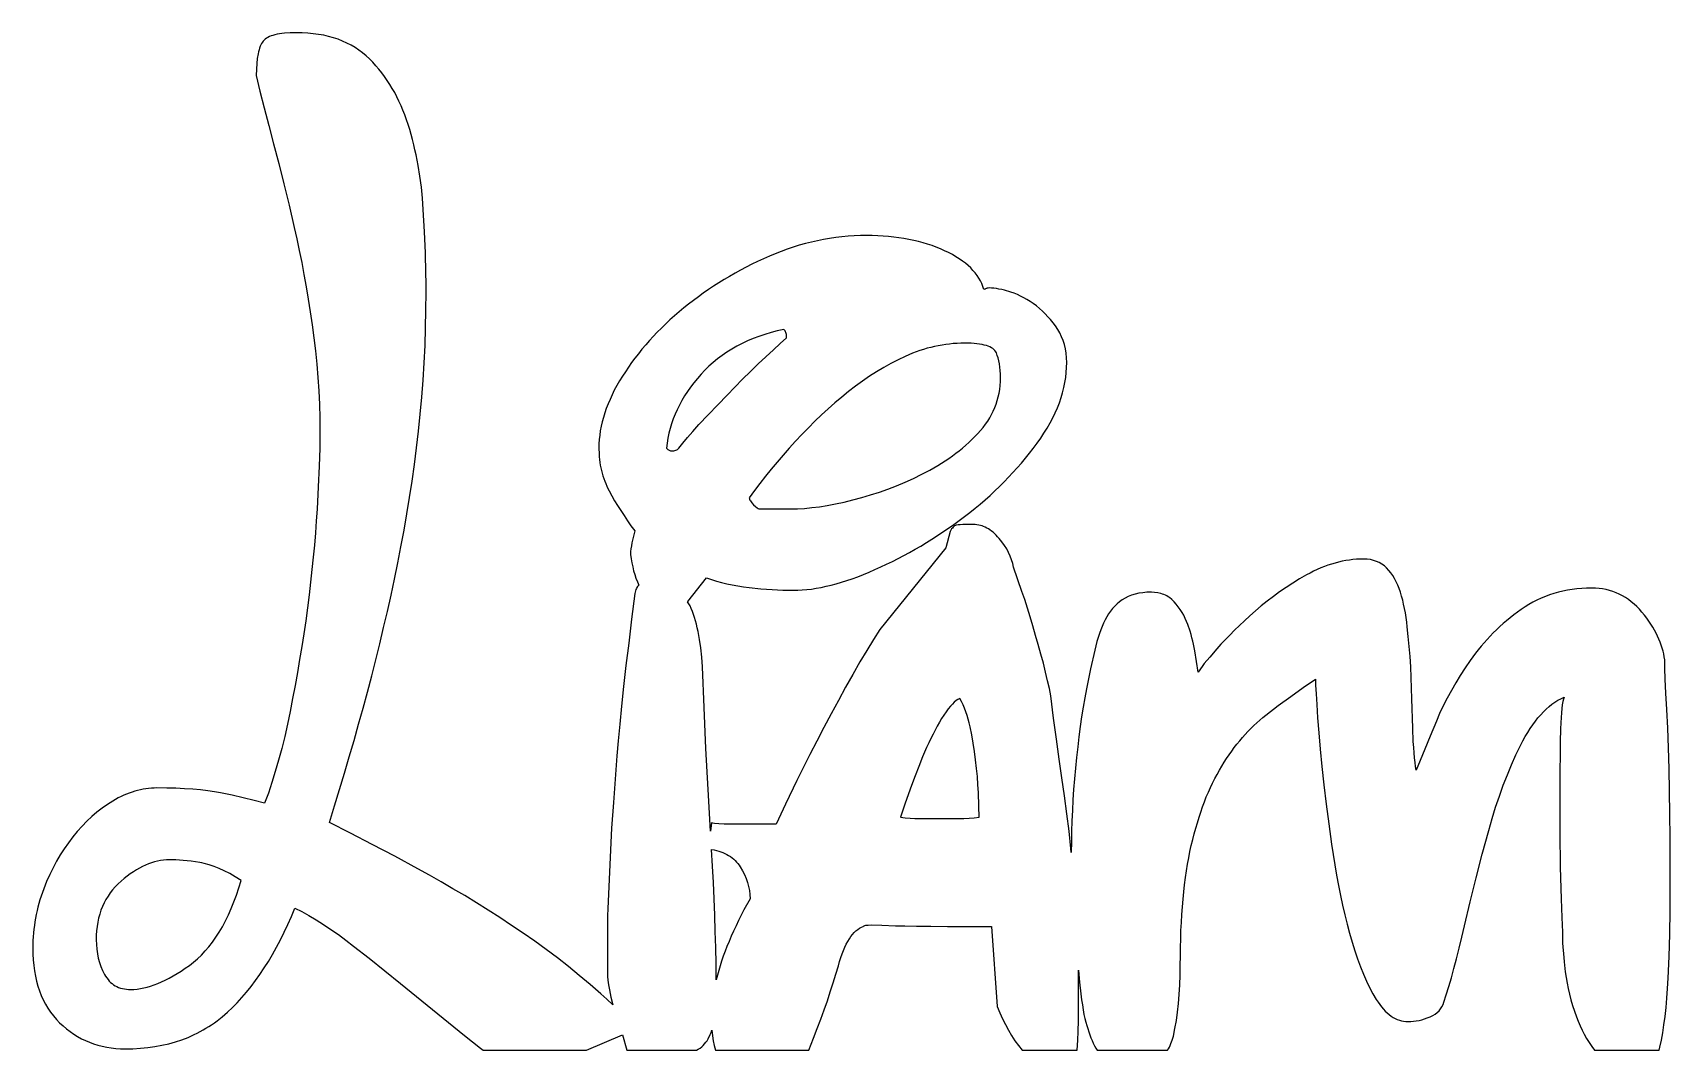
# Model space of a CAD drawing. Extents: x 8 to 156, y 10 to 102.
import ezdxf

# ---------------------------------------------------------------- set-up
doc = ezdxf.new("R2010")
doc.units = 0
doc.layers.add('CAMADA_1', color=18, linetype='CONTINUOUS')

msp = doc.modelspace()

# ---------------------------------------------------------------- linework, layer by layer
at = {"layer": 'CAMADA_1'}
for points in [[(57.85, 9.72), (61.12, 11.12), (61.49, 9.72), (67.8, 9.72), (67.97, 9.82), (68.13, 9.92), (68.28, 10.04), (68.42, 10.16), (68.55, 10.29), (68.66, 10.44), (68.77, 10.59), (68.86, 10.76), (69.05, 11.14), (69.13, 11.34), (69.21, 11.53), (69.26, 11.04), (69.33, 10.58), (69.42, 10.14), (69.52, 9.72), (77.99, 9.73), (78.41, 10.82), (78.74, 11.69), (79.06, 12.54), (79.37, 13.38), (79.66, 14.21), (79.93, 15.02), (80.19, 15.82), (80.43, 16.61), (80.66, 17.38), (80.77, 17.75), (80.88, 18.11), (81, 18.44), (81.12, 18.75), (81.25, 19.04), (81.38, 19.32), (81.52, 19.57), (81.66, 19.8), (81.8, 20.01), (81.94, 20.21), (82.09, 20.38), (82.25, 20.53), (82.41, 20.66), (82.57, 20.78), (82.74, 20.87), (82.91, 20.94), (82.94, 20.97), (83, 21), (83.07, 21.02), (83.16, 21.04), (83.37, 21.06), (83.65, 21.07), (84.58, 21.05), (85.84, 21), (86.67, 20.98), (87.73, 20.96), (89.02, 20.95), (90.53, 20.94), (94.53, 20.94), (95.03, 13.69), (95.27, 13.12), (95.52, 12.57), (95.78, 12.04), (96.06, 11.53), (96.35, 11.05), (96.65, 10.58), (96.96, 10.14), (97.29, 9.72), (102.27, 9.72), (102.31, 10.17), (102.34, 10.63), (102.37, 11.41), (102.39, 12.43), (102.4, 13.69), (102.4, 15.19), (102.39, 16.98), (102.5, 15.89), (102.62, 14.82), (102.69, 14.3), (102.76, 13.83), (102.83, 13.38), (102.9, 12.97), (102.98, 12.6), (103.07, 12.26), (103.16, 11.96), (103.25, 11.69), (103.34, 11.4), (103.43, 11.12), (103.53, 10.85), (103.63, 10.6), (103.74, 10.36), (103.85, 10.13), (103.96, 9.92), (104.08, 9.72), (110.47, 9.72), (110.55, 9.86), (110.63, 10.01), (110.71, 10.16), (110.78, 10.32), (110.84, 10.48), (110.9, 10.65), (111, 11.01), (111.14, 11.69), (111.27, 12.42), (111.38, 13.17), (111.47, 13.96), (111.53, 14.78), (111.58, 15.63), (111.61, 16.52), (111.62, 17.44), (111.63, 18.25), (111.64, 19.03), (111.66, 19.8), (111.68, 20.56), (111.72, 21.29), (111.76, 22.01), (111.81, 22.71), (111.87, 23.39), (111.94, 24.06), (112.01, 24.71), (112.1, 25.35), (112.18, 25.96), (112.28, 26.56), (112.39, 27.14), (112.5, 27.71), (112.62, 28.25), (112.75, 28.79), (112.88, 29.31), (113.02, 29.82), (113.17, 30.32), (113.32, 30.81), (113.48, 31.29), (113.64, 31.75), (113.81, 32.21), (113.98, 32.65), (114.17, 33.08), (114.35, 33.5), (114.54, 33.91), (114.74, 34.31), (114.95, 34.7), (115.16, 35.08), (115.37, 35.44), (115.59, 35.8), (115.82, 36.14), (116.05, 36.48), (116.28, 36.81), (116.51, 37.13), (116.75, 37.44), (117, 37.74), (117.25, 38.03), (117.5, 38.32), (117.75, 38.59), (118.01, 38.86), (118.28, 39.12), (118.55, 39.37), (118.82, 39.61), (119.09, 39.84), (119.37, 40.06), (120.5, 40.92), (121.62, 41.75), (122.75, 42.55), (123.87, 43.31), (123.88, 42.77), (123.92, 42), (123.98, 41.02), (124.06, 39.81), (124.16, 38.45), (124.29, 36.99), (124.44, 35.42), (124.62, 33.75), (124.82, 32.01), (125.06, 30.22), (125.32, 28.39), (125.62, 26.5), (125.78, 25.56), (125.95, 24.64), (126.13, 23.73), (126.32, 22.85), (126.52, 21.98), (126.73, 21.14), (126.95, 20.31), (127.18, 19.5), (127.42, 18.73), (127.67, 17.99), (127.93, 17.28), (128.2, 16.61), (128.48, 15.98), (128.76, 15.39), (129.06, 14.84), (129.37, 14.32), (129.53, 14.08), (129.69, 13.85), (129.85, 13.64), (130.02, 13.44), (130.19, 13.26), (130.36, 13.1), (130.54, 12.95), (130.71, 12.82), (130.89, 12.7), (131.08, 12.6), (131.27, 12.51), (131.46, 12.44), (131.65, 12.39), (131.84, 12.35), (132.04, 12.33), (132.24, 12.32), (132.49, 12.33), (132.74, 12.35), (132.99, 12.38), (133.24, 12.43), (133.49, 12.49), (133.74, 12.56), (133.99, 12.65), (134.24, 12.76), (134.48, 12.87), (134.7, 13), (134.89, 13.15), (135.06, 13.3), (135.2, 13.47), (135.32, 13.66), (135.42, 13.86), (135.49, 14.07), (135.71, 14.75), (135.94, 15.49), (136.17, 16.27), (136.4, 17.11), (136.64, 18.01), (136.88, 18.95), (137.12, 19.95), (137.37, 21), (137.88, 23.16), (138.42, 25.32), (138.97, 27.47), (139.56, 29.63), (139.86, 30.69), (140.18, 31.73), (140.52, 32.73), (140.87, 33.71), (141.24, 34.65), (141.62, 35.57), (142.02, 36.46), (142.43, 37.31), (142.64, 37.73), (142.86, 38.12), (143.08, 38.5), (143.31, 38.85), (143.54, 39.19), (143.78, 39.51), (144.01, 39.81), (144.26, 40.1), (144.51, 40.36), (144.76, 40.61), (145.02, 40.83), (145.28, 41.04), (145.54, 41.23), (145.81, 41.4), (146.09, 41.55), (146.37, 41.69), (146.31, 41.51), (146.25, 41.28), (146.21, 40.99), (146.16, 40.66), (146.13, 40.27), (146.1, 39.84), (146.07, 39.35), (146.06, 38.81), (146.03, 37.65), (146.01, 36.41), (146, 35.09), (145.99, 33.69), (145.99, 29.44), (146, 28.39), (146.01, 27.35), (146.03, 26.32), (146.06, 25.32), (146.12, 23.43), (146.18, 21.75), (146.23, 20.4), (146.24, 19.44), (146.26, 19.04), (146.31, 18.47), (146.38, 17.73), (146.49, 16.82), (146.56, 16.32), (146.65, 15.81), (146.75, 15.31), (146.87, 14.8), (147, 14.29), (147.15, 13.78), (147.31, 13.27), (147.49, 12.76), (147.65, 12.35), (147.82, 11.94), (148.01, 11.55), (148.21, 11.17), (148.42, 10.79), (148.65, 10.43), (148.89, 10.07), (149.14, 9.72), (154.99, 9.72), (155.05, 10.01), (155.19, 10.64), (155.31, 11.31), (155.42, 12.03), (155.52, 12.79), (155.61, 13.59), (155.69, 14.44), (155.75, 15.32), (155.8, 16.26), (155.89, 18.2), (155.94, 20.24), (155.98, 22.36), (155.99, 24.57), (155.99, 26.79), (155.98, 28.97), (155.96, 31.1), (155.93, 33.19), (155.89, 35.2), (155.84, 37.1), (155.76, 38.88), (155.68, 40.56), (155.6, 42.06), (155.54, 43.31), (155.5, 44.31), (155.49, 45.06), (155.45, 45.33), (155.4, 45.6), (155.34, 45.86), (155.27, 46.13), (155.18, 46.4), (155.08, 46.67), (154.97, 46.93), (154.85, 47.2), (154.72, 47.47), (154.57, 47.74), (154.41, 48.01), (154.24, 48.29), (154.05, 48.56), (153.86, 48.83), (153.65, 49.1), (153.43, 49.38), (153.2, 49.64), (152.96, 49.89), (152.72, 50.12), (152.46, 50.33), (152.2, 50.53), (151.94, 50.71), (151.66, 50.87), (151.38, 51.02), (151.09, 51.14), (150.8, 51.26), (150.49, 51.35), (150.18, 51.43), (149.87, 51.49), (149.54, 51.53), (149.21, 51.55), (148.87, 51.56), (148.42, 51.56), (147.97, 51.53), (147.54, 51.49), (147.11, 51.44), (146.69, 51.37), (146.27, 51.29), (145.86, 51.19), (145.46, 51.08), (145.07, 50.95), (144.68, 50.81), (144.3, 50.65), (143.92, 50.47), (143.56, 50.28), (143.19, 50.08), (142.84, 49.86), (142.49, 49.63), (142.15, 49.38), (141.82, 49.13), (141.49, 48.87), (141.17, 48.61), (140.86, 48.34), (140.55, 48.07), (140.25, 47.79), (139.96, 47.5), (139.68, 47.21), (139.4, 46.91), (139.13, 46.61), (138.86, 46.3), (138.6, 45.98), (138.35, 45.66), (138.11, 45.33), (137.87, 45), (137.41, 44.33), (136.97, 43.65), (136.56, 42.97), (136.17, 42.28), (135.79, 41.59), (135.44, 40.9), (135.11, 40.2), (134.81, 39.5), (134.25, 38.17), (133.76, 36.99), (133.34, 35.95), (132.99, 35.07), (132.93, 35.4), (132.88, 35.77), (132.83, 36.19), (132.79, 36.64), (132.76, 37.14), (132.72, 37.68), (132.68, 38.88), (132.6, 41.55), (132.49, 44.44), (132.43, 45.37), (132.35, 46.28), (132.27, 47.18), (132.18, 48.06), (132.13, 48.49), (132.07, 48.91), (132.01, 49.32), (131.93, 49.72), (131.85, 50.1), (131.76, 50.48), (131.66, 50.84), (131.56, 51.19), (131.44, 51.52), (131.32, 51.84), (131.18, 52.14), (131.03, 52.42), (130.86, 52.69), (130.69, 52.93), (130.5, 53.16), (130.31, 53.38), (130.1, 53.57), (129.87, 53.73), (129.64, 53.87), (129.39, 53.98), (129.12, 54.07), (128.84, 54.14), (128.55, 54.17), (128.25, 54.19), (127.92, 54.18), (127.59, 54.17), (127.26, 54.14), (126.94, 54.1), (126.61, 54.05), (126.29, 53.99), (125.96, 53.91), (125.64, 53.83), (125.31, 53.73), (124.99, 53.63), (124.67, 53.51), (124.34, 53.38), (124.02, 53.24), (123.7, 53.09), (123.38, 52.92), (123.06, 52.75), (122.43, 52.39), (121.81, 52.01), (121.21, 51.62), (120.62, 51.22), (120.05, 50.81), (119.5, 50.38), (118.96, 49.95), (118.43, 49.5), (117.93, 49.05), (117.44, 48.61), (116.98, 48.17), (116.53, 47.74), (116.1, 47.31), (115.69, 46.89), (115.3, 46.47), (114.93, 46.06), (114.29, 45.32), (113.79, 44.72), (113.6, 44.47), (113.45, 44.26), (113.33, 44.08), (113.25, 43.94), (112.93, 45.88), (112.88, 46.17), (112.83, 46.47), (112.76, 46.77), (112.68, 47.06), (112.6, 47.36), (112.51, 47.66), (112.31, 48.25), (112.19, 48.54), (112.07, 48.82), (111.93, 49.1), (111.78, 49.36), (111.62, 49.61), (111.44, 49.86), (111.26, 50.09), (111.06, 50.31), (110.85, 50.52), (110.63, 50.7), (110.51, 50.77), (110.39, 50.85), (110.27, 50.91), (110.14, 50.97), (110.01, 51.02), (109.87, 51.06), (109.6, 51.13), (109.3, 51.17), (109, 51.19), (108.6, 51.18), (108.22, 51.14), (107.87, 51.09), (107.53, 51.02), (107.21, 50.92), (106.91, 50.8), (106.63, 50.66), (106.37, 50.5), (106.13, 50.32), (105.9, 50.13), (105.68, 49.92), (105.48, 49.7), (105.29, 49.47), (105.12, 49.22), (104.96, 48.96), (104.81, 48.69), (104.67, 48.4), (104.54, 48.09), (104.42, 47.77), (104.3, 47.44), (104.18, 47.09), (104.07, 46.72), (103.97, 46.34), (103.87, 45.94), (103.5, 44.25), (103.12, 42.44), (102.97, 41.62), (102.83, 40.77), (102.69, 39.91), (102.56, 39.02), (102.44, 38.11), (102.33, 37.18), (102.22, 36.23), (102.12, 35.25), (102.04, 34.29), (101.96, 33.34), (101.9, 32.38), (101.85, 31.43), (101.81, 30.48), (101.78, 29.53), (101.76, 28.58), (101.75, 27.63), (101.71, 28), (101.55, 29.55), (101.36, 31.13), (101.14, 32.74), (100.9, 34.38), (100.65, 36.08), (100.4, 37.89), (100.15, 39.8), (99.9, 41.81), (99.77, 42.47), (99.61, 43.17), (99.42, 43.94), (99.22, 44.75), (98.99, 45.59), (98.76, 46.44), (98.52, 47.28), (98.28, 48.13), (98.03, 48.95), (97.78, 49.75), (97.53, 50.52), (97.28, 51.25), (96.53, 53.44), (96.45, 53.78), (96.35, 54.12), (96.23, 54.45), (96.08, 54.78), (95.9, 55.11), (95.7, 55.43), (95.47, 55.75), (95.22, 56.06), (95.08, 56.21), (94.95, 56.36), (94.81, 56.49), (94.67, 56.61), (94.53, 56.72), (94.39, 56.82), (94.25, 56.92), (94.11, 57), (93.96, 57.07), (93.81, 57.14), (93.67, 57.19), (93.52, 57.23), (93.37, 57.27), (93.21, 57.29), (93.06, 57.31), (92.9, 57.31), (92.15, 57.31), (91.92, 57.31), (91.7, 57.3), (91.51, 57.28), (91.34, 57.25), (91.26, 57.23), (91.19, 57.19), (91.12, 57.14), (91.04, 57.08), (90.98, 57), (90.91, 56.91), (90.84, 56.81), (90.78, 56.69), (90.4, 55.19), (84.4, 47.81), (83.83, 46.9), (83.23, 45.92), (82.61, 44.87), (81.97, 43.75), (81.31, 42.58), (80.66, 41.39), (80, 40.18), (79.34, 38.94), (78.7, 37.7), (78.08, 36.49), (77.48, 35.3), (76.91, 34.13), (75.87, 31.99), (75.03, 30.19), (70.91, 30.19), (70.33, 30.2), (69.84, 30.22), (69.45, 30.26), (69.29, 30.29), (69.16, 30.32), (69.08, 29.57), (68.86, 33.32), (68.66, 37.05), (68.5, 40.75), (68.36, 44.44), (68.29, 45.32), (68.2, 46.14), (68.09, 46.91), (67.96, 47.63), (67.88, 47.96), (67.81, 48.29), (67.72, 48.6), (67.64, 48.89), (67.54, 49.17), (67.45, 49.44), (67.34, 49.7), (67.24, 49.94), (67.13, 50.14), (67.01, 50.33), (67.03, 50.36), (68.72, 52.48), (69.16, 52.33), (69.62, 52.19), (70.08, 52.07), (70.56, 51.95), (71.05, 51.85), (71.56, 51.76), (72.07, 51.68), (72.59, 51.61), (73.64, 51.5), (74.66, 51.42), (75.64, 51.37), (76.12, 51.36), (76.59, 51.36), (76.99, 51.36), (77.39, 51.39), (77.8, 51.42), (78.23, 51.47), (78.66, 51.54), (79.1, 51.62), (79.54, 51.72), (80, 51.83), (80.46, 51.95), (80.94, 52.09), (81.42, 52.24), (81.91, 52.41), (82.41, 52.59), (82.92, 52.79), (83.44, 53), (83.97, 53.23), (84.5, 53.47), (85.02, 53.72), (85.55, 53.97), (86.07, 54.24), (86.59, 54.51), (87.1, 54.79), (87.61, 55.08), (88.12, 55.37), (88.63, 55.68), (89.13, 55.99), (89.63, 56.31), (90.13, 56.64), (90.63, 56.98), (91.12, 57.33), (91.61, 57.68), (92.09, 58.04), (92.57, 58.41), (93.04, 58.79), (93.5, 59.17), (93.95, 59.56), (94.4, 59.95), (94.83, 60.35), (95.25, 60.76), (95.67, 61.17), (96.07, 61.59), (96.47, 62.01), (96.86, 62.44), (97.24, 62.87), (97.6, 63.31), (97.96, 63.76), (98.31, 64.21), (98.65, 64.67), (98.98, 65.13), (99.28, 65.59), (99.57, 66.05), (99.83, 66.51), (100.07, 66.97), (100.29, 67.42), (100.49, 67.88), (100.67, 68.34), (100.83, 68.8), (100.96, 69.25), (101.08, 69.71), (101.17, 70.16), (101.25, 70.62), (101.3, 71.07), (101.33, 71.53), (101.34, 71.98), (101.33, 72.41), (101.29, 72.82), (101.23, 73.22), (101.14, 73.6), (101.02, 73.97), (100.88, 74.32), (100.72, 74.66), (100.53, 74.98), (100.32, 75.29), (100.1, 75.58), (99.87, 75.86), (99.64, 76.13), (99.39, 76.39), (99.13, 76.64), (98.87, 76.88), (98.59, 77.1), (98.31, 77.31), (98.02, 77.51), (97.74, 77.69), (97.45, 77.85), (97.16, 78), (96.87, 78.13), (96.57, 78.25), (96.28, 78.35), (95.71, 78.52), (95.45, 78.58), (95.2, 78.63), (94.97, 78.68), (94.74, 78.7), (94.54, 78.72), (94.34, 78.73), (94.23, 78.72), (94.14, 78.71), (94.07, 78.69), (94.03, 78.67), (93.99, 78.64), (93.95, 78.62), (93.9, 78.61), (93.84, 78.6), (93.75, 78.87), (93.65, 79.12), (93.53, 79.37), (93.38, 79.62), (93.22, 79.86), (93.05, 80.09), (92.85, 80.32), (92.64, 80.54), (92.41, 80.76), (92.16, 80.97), (91.89, 81.17), (91.6, 81.37), (91.3, 81.56), (90.98, 81.75), (90.64, 81.93), (90.28, 82.1), (89.91, 82.27), (89.53, 82.43), (89.14, 82.57), (88.74, 82.7), (88.33, 82.83), (87.91, 82.94), (87.48, 83.04), (87.05, 83.13), (86.6, 83.21), (86.14, 83.28), (85.68, 83.34), (85.21, 83.39), (84.72, 83.43), (84.23, 83.46), (83.73, 83.47), (83.22, 83.48), (82.66, 83.47), (82.1, 83.45), (81.54, 83.41), (80.98, 83.36), (80.42, 83.29), (79.87, 83.21), (79.32, 83.12), (78.77, 83.01), (78.22, 82.88), (77.67, 82.75), (77.12, 82.59), (76.57, 82.42), (76.03, 82.24), (75.49, 82.04), (74.95, 81.83), (74.41, 81.6), (73.87, 81.36), (73.34, 81.12), (72.82, 80.87), (72.31, 80.61), (71.8, 80.34), (71.3, 80.07), (70.8, 79.78), (70.31, 79.49), (69.83, 79.2), (69.36, 78.89), (68.89, 78.58), (68.43, 78.26), (67.98, 77.94), (67.53, 77.6), (67.09, 77.26), (66.66, 76.92), (66.23, 76.56), (65.82, 76.2), (65.41, 75.84), (65.02, 75.47), (64.64, 75.1), (64.26, 74.73), (63.9, 74.35), (63.55, 73.96), (63.21, 73.57), (62.87, 73.18), (62.55, 72.78), (62.24, 72.38), (61.94, 71.98), (61.65, 71.56), (61.37, 71.15), (61.1, 70.73), (60.84, 70.31), (60.6, 69.89), (60.37, 69.47), (60.17, 69.06), (59.98, 68.64), (59.8, 68.23), (59.64, 67.82), (59.5, 67.42), (59.38, 67.01), (59.27, 66.61), (59.18, 66.21), (59.1, 65.81), (59.05, 65.41), (59, 65.02), (58.98, 64.62), (58.97, 64.23), (58.99, 63.7), (59, 63.45), (59.03, 63.19), (59.06, 62.94), (59.1, 62.69), (59.15, 62.44), (59.21, 62.2), (59.27, 61.96), (59.34, 61.72), (59.41, 61.49), (59.5, 61.25), (59.59, 61.03), (59.69, 60.8), (59.79, 60.58), (59.91, 60.36), (60.15, 59.92), (60.4, 59.47), (60.67, 59.03), (60.96, 58.57), (61.25, 58.12), (61.56, 57.66), (61.88, 57.2), (62.22, 56.73), (61.97, 55.67), (61.92, 55.39), (61.88, 55.12), (61.85, 54.86), (61.85, 54.61), (61.9, 54.22), (61.96, 53.84), (62.04, 53.48), (62.12, 53.13), (62.22, 52.78), (62.33, 52.45), (62.46, 52.13), (62.59, 51.81), (62.52, 51.76), (62.47, 51.69), (62.41, 51.61), (62.37, 51.52), (62.32, 51.42), (62.29, 51.31), (62.26, 51.19), (62.24, 51.06), (61.94, 48.76), (61.67, 46.58), (61.42, 44.55), (61.21, 42.64), (61.02, 40.87), (60.86, 39.24), (60.72, 37.74), (60.61, 36.38), (60.3, 32.14), (60.11, 29.82), (59.93, 25.88), (59.8, 23.19), (59.77, 22.56), (59.75, 21.9), (59.74, 21.21), (59.74, 20.5), (59.74, 16.69), (59.75, 16.41), (59.79, 16.07), (59.84, 15.66), (59.93, 15.19), (60.06, 14.52), (60.23, 13.84), (59.69, 14.35), (59.14, 14.84), (58.18, 15.68), (57.2, 16.5), (56.21, 17.3), (55.21, 18.08), (54.2, 18.84), (53.17, 19.59), (52.13, 20.32), (51.07, 21.03), (50.01, 21.73), (48.95, 22.41), (47.89, 23.07), (46.82, 23.72), (45.76, 24.35), (44.7, 24.97), (43.64, 25.57), (42.57, 26.15), (40.48, 27.28), (38.45, 28.36), (36.48, 29.38), (34.58, 30.34), (35.04, 31.84), (35.49, 33.33), (35.94, 34.81), (36.37, 36.29), (36.8, 37.77), (37.21, 39.24), (37.62, 40.7), (38.01, 42.15), (38.4, 43.61), (38.77, 45.06), (39.13, 46.52), (39.48, 47.98), (39.82, 49.44), (40.15, 50.91), (40.46, 52.37), (40.76, 53.84), (41.05, 55.31), (41.33, 56.79), (41.58, 58.27), (41.83, 59.76), (42.05, 61.25), (42.26, 62.76), (42.46, 64.26), (42.64, 65.77), (42.8, 67.3), (42.94, 68.83), (43.06, 70.38), (43.15, 71.95), (43.23, 73.52), (43.28, 75.11), (43.31, 76.72), (43.32, 78.34), (43.32, 79.19), (43.31, 80.07), (43.26, 81.9), (43.18, 83.82), (43.07, 85.83), (43, 86.86), (42.9, 87.86), (42.76, 88.85), (42.61, 89.82), (42.52, 90.3), (42.42, 90.77), (42.32, 91.24), (42.21, 91.7), (42.09, 92.17), (41.97, 92.62), (41.84, 93.07), (41.7, 93.52), (41.55, 93.96), (41.4, 94.39), (41.23, 94.81), (41.06, 95.23), (40.87, 95.63), (40.68, 96.03), (40.48, 96.41), (40.26, 96.79), (40.04, 97.15), (39.81, 97.51), (39.56, 97.86), (39.31, 98.2), (39.05, 98.53), (38.77, 98.85), (38.49, 99.16), (38.2, 99.46), (37.9, 99.74), (37.58, 100.01), (37.24, 100.26), (36.9, 100.5), (36.53, 100.71), (36.16, 100.9), (35.76, 101.08), (35.36, 101.24), (34.94, 101.38), (34.5, 101.5), (34.05, 101.6), (33.58, 101.68), (33.1, 101.75), (32.61, 101.79), (32.1, 101.82), (31.58, 101.83), (31.01, 101.82), (30.5, 101.79), (30.26, 101.76), (30.04, 101.73), (29.83, 101.69), (29.64, 101.64), (29.46, 101.59), (29.29, 101.54), (29.14, 101.48), (29, 101.41), (28.87, 101.34), (28.76, 101.26), (28.66, 101.17), (28.58, 101.08), (28.5, 100.98), (28.43, 100.87), (28.36, 100.74), (28.3, 100.61), (28.25, 100.45), (28.2, 100.29), (28.15, 100.11), (28.11, 99.93), (28.04, 99.51), (27.99, 99.04), (27.96, 98.53), (27.95, 97.96), (28.28, 96.54), (28.65, 95.04), (29.07, 93.45), (29.51, 91.77), (29.98, 90.01), (30.45, 88.16), (30.92, 86.23), (31.39, 84.21), (31.62, 83.17), (31.84, 82.11), (32.06, 81.04), (32.26, 79.94), (32.46, 78.83), (32.65, 77.71), (32.84, 76.56), (33.01, 75.4), (33.17, 74.22), (33.31, 73.04), (33.43, 71.84), (33.53, 70.63), (33.6, 69.42), (33.66, 68.19), (33.69, 66.96), (33.7, 65.71), (33.69, 64.24), (33.64, 62.59), (33.56, 60.74), (33.45, 58.71), (33.38, 57.64), (33.3, 56.56), (33.21, 55.46), (33.11, 54.35), (32.99, 53.23), (32.87, 52.09), (32.73, 50.94), (32.58, 49.78), (32.42, 48.6), (32.24, 47.43), (32.06, 46.26), (31.87, 45.09), (31.67, 43.92), (31.46, 42.75), (31.24, 41.57), (31.01, 40.4), (30.77, 39.25), (30.52, 38.13), (30.25, 37.04), (29.97, 35.98), (29.67, 34.96), (29.36, 33.97), (29.04, 33.01), (28.7, 32.09), (27.75, 32.34), (26.76, 32.58), (25.75, 32.81), (24.7, 33.03), (24.15, 33.13), (23.55, 33.22), (22.9, 33.3), (22.2, 33.36), (21.46, 33.4), (20.67, 33.44), (19.84, 33.46), (18.95, 33.47), (18.7, 33.46), (18.45, 33.45), (18.2, 33.42), (17.95, 33.39), (17.7, 33.35), (17.45, 33.3), (17.2, 33.24), (16.95, 33.17), (16.7, 33.09), (16.45, 33), (16.2, 32.91), (15.95, 32.8), (15.7, 32.68), (15.45, 32.56), (15.2, 32.42), (14.95, 32.28), (14.46, 31.97), (13.98, 31.63), (13.51, 31.27), (13.05, 30.87), (12.6, 30.45), (12.17, 30.01), (11.74, 29.53), (11.33, 29.03), (10.93, 28.51), (10.56, 27.96), (10.2, 27.4), (9.86, 26.83), (9.54, 26.23), (9.24, 25.62), (8.96, 24.99), (8.7, 24.34), (8.58, 24.01), (8.47, 23.68), (8.36, 23.35), (8.27, 23.02), (8.18, 22.69), (8.1, 22.36), (8.02, 22.02), (7.95, 21.69), (7.9, 21.35), (7.85, 21.01), (7.8, 20.67), (7.77, 20.34), (7.74, 20), (7.72, 19.65), (7.71, 19.31), (7.7, 18.97), (7.71, 18.43), (7.74, 17.91), (7.79, 17.4), (7.86, 16.91), (7.94, 16.43), (8.05, 15.97), (8.17, 15.52), (8.31, 15.09), (8.48, 14.68), (8.66, 14.28), (8.86, 13.9), (9.08, 13.53), (9.31, 13.18), (9.57, 12.84), (9.85, 12.52), (10.14, 12.22), (10.45, 11.93), (10.77, 11.66), (11.09, 11.41), (11.43, 11.18), (11.77, 10.97), (12.12, 10.77), (12.48, 10.6), (12.84, 10.44), (13.22, 10.3), (13.6, 10.18), (14, 10.08), (14.4, 9.99), (14.8, 9.93), (15.22, 9.88), (15.65, 9.85), (16.08, 9.84), (16.77, 9.86), (17.45, 9.9), (18.12, 9.96), (18.77, 10.05), (19.4, 10.17), (20.02, 10.31), (20.62, 10.48), (21.2, 10.67), (21.77, 10.89), (22.33, 11.14), (22.6, 11.27), (22.87, 11.41), (23.13, 11.56), (23.39, 11.71), (23.65, 11.87), (23.9, 12.03), (24.15, 12.2), (24.39, 12.38), (24.87, 12.76), (25.33, 13.16), (25.78, 13.58), (26.22, 14.03), (26.65, 14.5), (27.07, 14.99), (27.48, 15.5), (27.89, 16.04), (28.28, 16.59), (28.67, 17.17), (29.05, 17.77), (29.42, 18.4), (29.78, 19.04), (30.13, 19.71), (30.47, 20.4), (30.81, 21.11), (31.13, 21.84), (31.45, 22.59), (32.08, 22.27), (32.72, 21.91), (33.37, 21.52), (34.03, 21.11), (34.7, 20.66), (35.38, 20.19), (36.07, 19.69), (36.76, 19.16), (38.17, 18.05), (39.59, 16.92), (41.02, 15.77), (42.45, 14.59), (43.89, 13.41), (45.34, 12.23), (46.8, 11.07), (48.26, 9.91), (48.5, 9.72)], [(65.1, 64.23), (65.22, 64.12), (65.35, 64.04), (65.47, 64), (65.53, 63.98), (65.6, 63.98), (65.69, 63.98), (65.77, 64), (65.86, 64.02), (65.94, 64.04), (66.02, 64.08), (66.09, 64.12), (66.16, 64.17), (66.22, 64.23), (66.57, 64.69), (66.99, 65.2), (67.47, 65.75), (68.03, 66.36), (70.59, 69.04), (71.29, 69.76), (71.98, 70.46), (72.69, 71.16), (73.41, 71.85), (74.77, 73.14), (75.39, 73.71), (75.97, 74.23), (75.97, 74.35), (75.96, 74.45), (75.95, 74.53), (75.93, 74.62), (75.91, 74.7), (75.87, 74.77), (75.83, 74.85), (75.78, 74.91), (75.72, 74.98), (75.13, 74.85), (74.56, 74.7), (74.01, 74.53), (73.47, 74.35), (72.95, 74.15), (72.44, 73.94), (71.95, 73.71), (71.47, 73.46), (71.01, 73.2), (70.56, 72.92), (70.13, 72.63), (69.72, 72.32), (69.32, 71.99), (68.94, 71.65), (68.57, 71.29), (68.22, 70.92), (67.89, 70.53), (67.57, 70.14), (67.27, 69.75), (66.99, 69.35), (66.73, 68.95), (66.49, 68.54), (66.27, 68.13), (66.06, 67.71), (65.88, 67.29), (65.71, 66.87), (65.56, 66.44), (65.43, 66.01), (65.32, 65.57), (65.23, 65.13), (65.15, 64.68)], [(72.59, 59.73), (72.6, 59.67), (72.62, 59.6), (72.65, 59.53), (72.69, 59.45), (72.81, 59.29), (72.97, 59.11), (73.15, 58.94), (73.31, 58.82), (73.39, 58.78), (73.46, 58.75), (73.53, 58.74), (73.59, 58.73), (76.34, 58.73), (76.95, 58.74), (77.59, 58.78), (78.25, 58.85), (78.94, 58.93), (79.65, 59.05), (80.4, 59.19), (81.17, 59.35), (81.97, 59.54), (82.78, 59.76), (83.58, 59.99), (84.37, 60.25), (85.15, 60.53), (85.93, 60.83), (86.7, 61.15), (87.46, 61.49), (88.22, 61.86), (88.59, 62.05), (88.95, 62.24), (89.31, 62.44), (89.66, 62.65), (90, 62.86), (90.33, 63.08), (90.66, 63.3), (90.98, 63.53), (91.29, 63.76), (91.6, 64), (91.9, 64.24), (92.19, 64.49), (92.47, 64.75), (92.75, 65.01), (93.02, 65.27), (93.28, 65.54), (93.53, 65.82), (93.76, 66.1), (93.98, 66.39), (94.18, 66.68), (94.37, 66.98), (94.54, 67.28), (94.69, 67.59), (94.83, 67.9), (94.95, 68.22), (95.05, 68.55), (95.14, 68.87), (95.21, 69.21), (95.27, 69.55), (95.31, 69.9), (95.33, 70.25), (95.34, 70.6), (95.34, 70.94), (95.32, 71.26), (95.29, 71.57), (95.25, 71.85), (95.19, 72.13), (95.13, 72.39), (95.05, 72.63), (94.97, 72.85), (94.91, 72.96), (94.84, 73.06), (94.75, 73.15), (94.65, 73.24), (94.52, 73.32), (94.39, 73.39), (94.23, 73.45), (94.06, 73.51), (93.87, 73.56), (93.67, 73.61), (93.45, 73.64), (93.21, 73.67), (92.95, 73.7), (92.68, 73.72), (92.09, 73.73), (91.75, 73.72), (91.41, 73.71), (91.06, 73.69), (90.72, 73.65), (90.39, 73.61), (90.05, 73.56), (89.71, 73.5), (89.37, 73.43), (89.04, 73.35), (88.7, 73.27), (88.37, 73.17), (88.04, 73.06), (87.71, 72.95), (87.38, 72.82), (87.05, 72.69), (86.72, 72.54), (86.06, 72.23), (85.41, 71.9), (84.77, 71.54), (84.12, 71.15), (83.49, 70.74), (82.85, 70.3), (82.22, 69.84), (81.59, 69.35), (80.97, 68.85), (80.35, 68.32), (79.74, 67.78), (79.14, 67.23), (78.54, 66.66), (77.95, 66.07), (77.36, 65.47), (76.78, 64.86), (76.21, 64.23), (75.65, 63.6), (75.11, 62.96), (74.58, 62.32), (74.06, 61.68), (73.56, 61.04), (73.07, 60.39)], [(86.28, 30.82), (86.72, 30.76), (87.15, 30.72), (87.59, 30.7), (88.03, 30.69), (91.53, 30.69), (92.02, 30.7), (92.5, 30.72), (92.96, 30.76), (93.4, 30.82), (93.39, 31.82), (93.34, 33.07), (93.3, 33.76), (93.25, 34.49), (93.18, 35.23), (93.09, 36), (92.99, 36.78), (92.87, 37.53), (92.74, 38.28), (92.59, 39), (92.51, 39.36), (92.42, 39.7), (92.31, 40.04), (92.2, 40.36), (92.08, 40.68), (91.95, 40.98), (91.81, 41.28), (91.65, 41.56), (91.49, 41.49), (91.33, 41.38), (91.16, 41.24), (90.98, 41.06), (90.8, 40.86), (90.61, 40.63), (90.42, 40.36), (90.22, 40.06), (90.01, 39.75), (89.81, 39.41), (89.62, 39.07), (89.42, 38.71), (89.23, 38.33), (89.03, 37.94), (88.84, 37.54), (88.65, 37.13), (88.29, 36.28), (87.94, 35.42), (87.6, 34.56), (87.28, 33.69), (86.72, 32.1)], [(26.58, 25.09), (26.05, 25.42), (25.55, 25.71), (25.05, 25.97), (24.58, 26.19), (24.12, 26.37), (23.67, 26.52), (23.24, 26.64), (23.03, 26.68), (22.83, 26.72), (22.05, 26.83), (21.33, 26.9), (20.67, 26.95), (20.08, 26.97), (19.81, 26.96), (19.54, 26.94), (19.28, 26.9), (19.01, 26.85), (18.74, 26.78), (18.47, 26.69), (18.2, 26.6), (17.92, 26.48), (17.65, 26.35), (17.37, 26.21), (17.1, 26.05), (16.82, 25.88), (16.54, 25.69), (16.26, 25.48), (15.98, 25.26), (15.7, 25.03), (15.43, 24.78), (15.18, 24.52), (14.94, 24.25), (14.72, 23.97), (14.52, 23.68), (14.33, 23.38), (14.17, 23.06), (14.02, 22.73), (13.88, 22.4), (13.77, 22.05), (13.67, 21.69), (13.59, 21.32), (13.53, 20.93), (13.49, 20.54), (13.46, 20.13), (13.45, 19.72), (13.47, 19.29), (13.5, 18.87), (13.56, 18.46), (13.64, 18.06), (13.75, 17.68), (13.88, 17.3), (14.03, 16.94), (14.2, 16.59), (14.3, 16.43), (14.41, 16.27), (14.52, 16.13), (14.63, 15.99), (14.76, 15.87), (14.89, 15.76), (15.03, 15.65), (15.17, 15.56), (15.32, 15.48), (15.48, 15.41), (15.65, 15.35), (15.82, 15.3), (16, 15.27), (16.19, 15.24), (16.38, 15.22), (16.58, 15.22), (16.86, 15.23), (17.15, 15.25), (17.45, 15.3), (17.75, 15.36), (18.06, 15.43), (18.38, 15.53), (18.7, 15.64), (19.03, 15.77), (19.37, 15.91), (19.71, 16.07), (20.06, 16.25), (20.41, 16.45), (20.77, 16.66), (21.14, 16.89), (21.51, 17.14), (21.89, 17.41), (22.27, 17.69), (22.63, 18), (22.99, 18.34), (23.33, 18.71), (23.66, 19.1), (23.98, 19.51), (24.29, 19.95), (24.59, 20.42), (24.88, 20.91), (25.16, 21.43), (25.42, 21.98), (25.67, 22.55), (25.92, 23.15), (26.15, 23.77), (26.37, 24.42)], [(69.6, 16.09), (69.58, 17.55), (69.55, 19.01), (69.51, 20.48), (69.46, 21.95), (69.41, 23.43), (69.34, 24.91), (69.27, 26.4), (69.18, 27.9), (69.4, 27.86), (69.61, 27.81), (69.82, 27.75), (70.01, 27.69), (70.2, 27.61), (70.38, 27.53), (70.56, 27.45), (70.72, 27.35), (70.88, 27.25), (71.03, 27.14), (71.18, 27.02), (71.31, 26.9), (71.44, 26.76), (71.56, 26.62), (71.68, 26.47), (71.78, 26.32), (71.99, 25.97), (72.16, 25.62), (72.31, 25.27), (72.44, 24.91), (72.53, 24.55), (72.6, 24.18), (72.64, 23.81), (72.66, 23.44), (72.11, 22.44), (71.86, 21.95), (71.62, 21.47), (71.39, 20.99), (71.17, 20.51), (70.96, 20.05), (70.76, 19.58), (70.57, 19.13), (70.4, 18.68), (70.24, 18.23), (70.09, 17.79), (69.95, 17.36), (69.82, 16.93), (69.7, 16.51)]]:
    msp.add_lwpolyline(points, close=True, dxfattribs=at)

doc.saveas('drawing.dxf')
